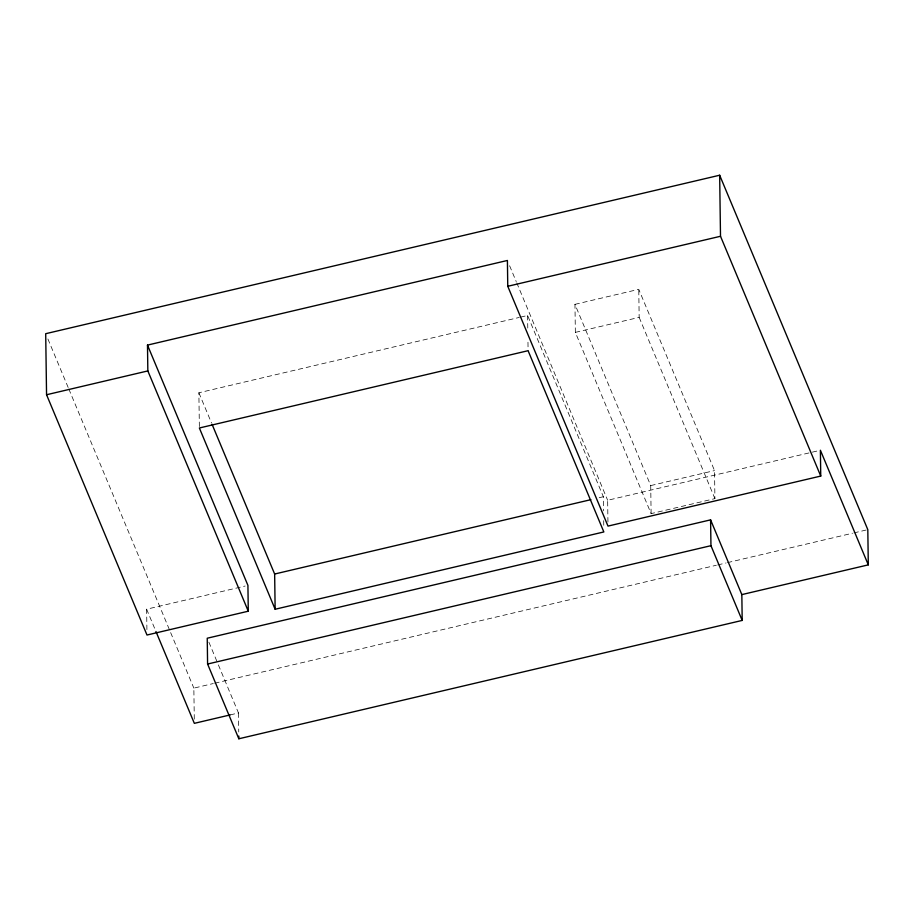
<?xml version="1.0" encoding="UTF-8"?>
<svg xmlns="http://www.w3.org/2000/svg" width="914" height="914" viewBox="0 0 914 914"><rect width="100%" height="100%" fill="white"/><g stroke="black" fill="none" stroke-linecap="round" stroke-linejoin="round"><path stroke-width="0.69" stroke-dasharray="4.57 3.43" d="M199.355 426.587L198.875 392.769L519.278 317.432M520.66 317.112L527.595 315.479L603.354 496.725L603.56 510.812M574.963 304.339L638.772 289.338L714.531 470.584L714.919 498.621L651.111 513.622L575.352 332.376L574.963 304.339L650.722 485.585L651.111 513.622M575.352 332.376L639.16 317.375L638.772 289.338M599.196 497.707L603.354 496.725M650.722 485.585L714.531 470.584M607.947 522.02L607.65 500.278L819.013 450.579M146.914 629.586L146.628 609.204L245.146 586.034M194.282 719.112L193.848 688.116L213.305 683.535M214.699 683.215L716.336 565.252M717.73 564.932L726.07 562.967M727.453 562.636L852.522 533.228M853.916 532.908L866.415 529.96M230.202 714.908L238.474 712.954L218.195 664.444M639.16 317.375L714.919 498.621M509.612 265.745L516.216 281.558M516.764 282.872L607.65 500.278M198.875 392.769L211.511 422.976M208.883 642.154L217.646 663.13M47.905 338.968L68.276 387.719M68.836 389.033L193.848 688.116M146.628 609.204L155.403 630.192M603.697 520.683L603.777 526.315M527.595 315.479L527.778 328.16M527.972 342.247L528.086 350.702M238.474 712.954L238.748 731.977"/><path stroke-width="1.37" d="M868.3 564.863L867.809 529.64L719.661 175.225L45.7 333.701L46.557 394.745L146.994 635.024L248.277 611.203L247.923 585.383L147.485 345.104L507.407 260.467L507.761 286.288L608.004 526.098L820.749 476.068L820.395 450.248L868.3 564.863L741.837 594.603L742.191 620.423L238.84 738.775L207.592 664.032L207.238 638.223L710.589 519.86L741.837 594.603M46.557 394.745L147.84 370.924L147.485 345.104M507.761 286.288L720.506 236.269L719.661 175.225M275.137 609.25L199.366 427.992L528.086 350.702L603.846 531.948L275.137 609.25L274.646 574.026L590.878 499.661M207.592 664.032L710.955 545.681L710.589 519.86M230.202 714.908L194.339 723.34L155.951 631.505M720.506 236.269L820.749 476.068M710.955 545.681L742.191 620.423M212.059 424.29L274.646 574.026M147.84 370.924L248.277 611.203M238.805 736.056L238.84 738.775"/></g></svg>
